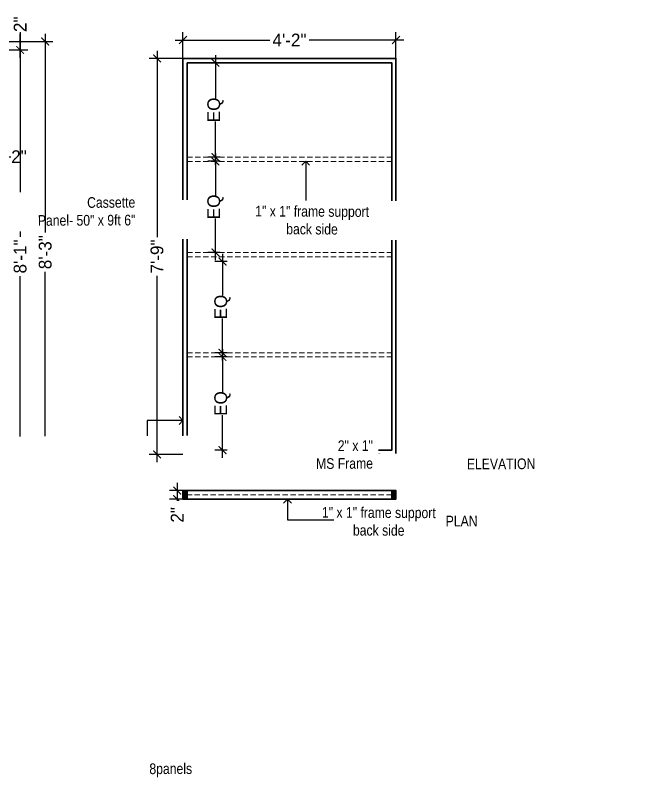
# Model space of a CAD drawing. Header units: inches. Extents: x -109431 to 29005, y -34715 to -1756.
# Drawn here: x -41383.6 to -41237.3, y -12000.7 to -11820.8 of the extents above; entities that cross this region are included whole.
import ezdxf

# ---------------------------------------------------------------- set-up
doc = ezdxf.new("R2010")
doc.units = ezdxf.units.IN
doc.header["$LTSCALE"] = 0.05
doc.header["$MEASUREMENT"] = 0
doc.header["$PDMODE"] = 3
doc.header["$PDSIZE"] = -4
doc.linetypes.add('A2-XREF-115_FURN$0$HIDDEN', pattern=[0.375, 0.25, -0.125])
doc.linetypes.add('DASHED2', pattern=[0.375, 0.25, -0.125])
doc.layers.get('Defpoints').update_dxf_attribs({"linetype": 'DASHED2'})
doc.layers.add('text', color=4, linetype='Continuous')
doc.styles.add('9-128OF1-4', font='ARIALN.TTF', dxfattribs={"height": 3.0792})
doc.styles.add('style2', font='stylu.ttf')
doc.dimstyles.new('DIM 1-4', dxfattribs={"dimtxt": 3.0792, "dimasz": 1.82, "dimexe": 1.82, "dimexo": 0, "dimgap": 0.09, "dimtad": 0, "dimzin": 0, "dimdsep": 46, "dimlunit": 4, "dimtxsty": '9-128OF1-4', "dimblk": 'ARCHTICK', "dimcen": 1.8125, "dimdle": 1.82, "dimclrd": 8, "dimclre": 8, "dimadec": 0, "dimazin": 0, "dimtfac": 1, "dimtofl": 0, "dimtmove": 0, "dimatfit": 3, "dimldrblk": 'OPEN90', "dimfxl": 1, "dimtolj": 1, "dimtzin": 0, "dimlwd": -1, "dimarcsym": 0})

# ---------------------------------------------------------------- blocks, each defined once
blk = doc.blocks.new('_ArchTick')
at = {"color": 0, "const_width": 0.15}
blk.add_lwpolyline([(-0.5, -0.5), (0.5, 0.5)], dxfattribs=at)
blk = doc.blocks.new('*D632')
at = {"color": 8, "ltscale": 50, "transparency": 16777216}
for p, q in [((-41382.48, -11827.08), (-41382.48, -11872.77)), ((-41382.48, -11927.69), (-41382.48, -11882))]:
    blk.add_line(p, q, dxfattribs=at)
at = {"color": 8, "lineweight": -2, "ltscale": 50, "transparency": 16777216}
for p, q in [((-41386.45, -11828.9), (-41380.66, -11828.9)), ((-41386.45, -11925.87), (-41380.66, -11925.87))]:
    blk.add_line(p, q, dxfattribs=at)
at = {"layer": 'Defpoints', "color": 0, "ltscale": 50, "transparency": 16777216}
for p in [(-41386.45, -11828.9), (-41386.45, -11925.87), (-41382.48, -11925.87)]:
    blk.add_point(p, dxfattribs=at)
at = {"color": 8, "ltscale": 50, "transparency": 16777216, "xscale": 1.82, "yscale": 1.82, "zscale": 1.82}
for p, rotation in [((-41382.48, -11828.9), 90), ((-41382.48, -11925.87), 270)]:
    blk.add_blockref('_ArchTick', p, dxfattribs=dict(at, rotation=rotation))
at = {"lineweight": 15, "ltscale": 50, "transparency": 16777216, "insert": (-41382.48, -11877.38), "char_height": 3, "attachment_point": 5, "rotation": 90, "style": 'style2'}
blk.add_mtext('\\A1;8\'-1"', dxfattribs=at)
blk = doc.blocks.new('_Open90')
at = {"color": 0, "linetype": 'ByBlock', "lineweight": -2}
for p, q in [((0, 0), (-1, 0)), ((-0.5, 0.5), (0, 0)), ((0, 0), (-0.5, -0.5))]:
    blk.add_line(p, q, dxfattribs=at)
blk = doc.blocks.new('*D633')
at = {"color": 8, "ltscale": 50, "transparency": 16777216}
for p, q in [((-41382.48, -11824.73), (-41382.48, -11826.9)), ((-41382.48, -11830.72), (-41382.48, -11825.08))]:
    blk.add_line(p, q, dxfattribs=at)
at = {"color": 8, "lineweight": -2, "ltscale": 50, "transparency": 16777216}
for p, q in [((-41387.75, -11826.9), (-41380.66, -11826.9)), ((-41387.75, -11828.9), (-41380.66, -11828.9))]:
    blk.add_line(p, q, dxfattribs=at)
at = {"layer": 'Defpoints', "color": 0, "ltscale": 50, "transparency": 16777216}
for p in [(-41387.75, -11826.9), (-41382.48, -11826.9), (-41387.75, -11828.9)]:
    blk.add_point(p, dxfattribs=at)
at = {"color": 8, "ltscale": 50, "transparency": 16777216, "xscale": 0.5, "yscale": 0.5, "zscale": 0.5}
for p, rotation in [((-41382.48, -11826.9), 90), ((-41382.48, -11828.9), 270)]:
    blk.add_blockref('_ArchTick', p, dxfattribs=dict(at, rotation=rotation))
at = {"lineweight": 15, "ltscale": 50, "transparency": 16777216, "insert": (-41382.48, -11822.87), "char_height": 3, "attachment_point": 5, "rotation": 90, "style": 'style2'}
blk.add_mtext('\\A1;2"', dxfattribs=at)
blk = doc.blocks.new('*D650')
at = {"color": 8, "ltscale": 50, "transparency": 16777216}
for p, q in [((-41376.59, -11825.08), (-41376.59, -11871.77)), ((-41376.59, -11927.69), (-41376.59, -11881))]:
    blk.add_line(p, q, dxfattribs=at)
at = {"color": 8, "lineweight": -2, "ltscale": 50, "transparency": 16777216}
for p, q in [((-41388.54, -11826.9), (-41374.77, -11826.9)), ((-41388.54, -11925.87), (-41374.77, -11925.87))]:
    blk.add_line(p, q, dxfattribs=at)
at = {"layer": 'Defpoints', "color": 0, "ltscale": 50, "transparency": 16777216}
for p in [(-41388.54, -11826.9), (-41388.54, -11925.87), (-41376.59, -11925.87)]:
    blk.add_point(p, dxfattribs=at)
at = {"color": 8, "ltscale": 50, "transparency": 16777216, "xscale": 1.82, "yscale": 1.82, "zscale": 1.82}
for p, rotation in [((-41376.59, -11826.9), 90), ((-41376.59, -11925.87), 270)]:
    blk.add_blockref('_ArchTick', p, dxfattribs=dict(at, rotation=rotation))
at = {"lineweight": 30, "ltscale": 50, "transparency": 16777216, "insert": (-41376.59, -11876.38), "char_height": 3, "attachment_point": 5, "rotation": 90, "style": 'style2'}
blk.add_mtext('\\A1;8\'-3"', dxfattribs=at)
blk = doc.blocks.new('*D651')
at = {"color": 8, "lineweight": -2, "ltscale": 50, "transparency": 16777216}
for p, q in [((-41344.26, -11830.9), (-41344.26, -11824.74)), ((-41294.26, -11830.9), (-41294.26, -11824.74))]:
    blk.add_line(p, q, dxfattribs=at)
at = {"color": 8, "ltscale": 50, "transparency": 16777216}
for p, q in [((-41346.08, -11826.56), (-41323.9, -11826.56)), ((-41292.44, -11826.56), (-41314.63, -11826.56))]:
    blk.add_line(p, q, dxfattribs=at)
at = {"layer": 'Defpoints', "color": 0, "ltscale": 50, "transparency": 16777216}
for p in [(-41294.26, -11826.56), (-41344.26, -11830.9), (-41294.26, -11830.9)]:
    blk.add_point(p, dxfattribs=at)
at = {"color": 8, "ltscale": 50, "transparency": 16777216, "xscale": 1.82, "yscale": 1.82, "zscale": 1.82, "rotation": 180}
blk.add_blockref('_ArchTick', (-41344.26, -11826.56), dxfattribs=at)
at = {"color": 8, "ltscale": 50, "transparency": 16777216, "xscale": 1.82, "yscale": 1.82, "zscale": 1.82}
blk.add_blockref('_ArchTick', (-41294.26, -11826.56), dxfattribs=at)
at = {"lineweight": 15, "ltscale": 50, "transparency": 16777216, "insert": (-41319.26, -11826.56), "char_height": 3, "attachment_point": 5, "style": 'style2'}
blk.add_mtext('\\A1;4\'-2"', dxfattribs=at)
blk = doc.blocks.new('*D652')
at = {"color": 8, "ltscale": 50, "transparency": 16777216}
for p, q in [((-41345.62, -11930.53), (-41345.62, -11934.35)), ((-41345.62, -11934.35), (-41345.62, -11936.17))]:
    blk.add_line(p, q, dxfattribs=at)
at = {"color": 8, "lineweight": -2, "ltscale": 50, "transparency": 16777216}
for p, q in [((-41344.26, -11932.35), (-41347.44, -11932.35)), ((-41344.26, -11934.35), (-41347.44, -11934.35))]:
    blk.add_line(p, q, dxfattribs=at)
at = {"layer": 'Defpoints', "color": 0, "ltscale": 50, "transparency": 16777216}
for p in [(-41344.26, -11932.35), (-41345.62, -11934.35), (-41344.26, -11934.35)]:
    blk.add_point(p, dxfattribs=at)
at = {"color": 8, "ltscale": 50, "transparency": 16777216, "xscale": 1.82, "yscale": 1.82, "zscale": 1.82}
for p, rotation in [((-41345.62, -11932.35), 90), ((-41345.62, -11934.35), 270)]:
    blk.add_blockref('_ArchTick', p, dxfattribs=dict(at, rotation=rotation))
at = {"lineweight": 15, "ltscale": 50, "transparency": 16777216, "insert": (-41345.62, -11938.04), "char_height": 3, "attachment_point": 5, "rotation": 90, "style": 'style2'}
blk.add_mtext('\\A1;2"', dxfattribs=at)
blk = doc.blocks.new('*D653')
at = {"color": 8, "ltscale": 50, "transparency": 16777216}
for p, q in [((-41350.35, -11829.08), (-41350.35, -11872.82)), ((-41350.35, -11925.68), (-41350.35, -11881.94))]:
    blk.add_line(p, q, dxfattribs=at)
at = {"color": 8, "lineweight": -2, "ltscale": 50, "transparency": 16777216}
for p, q in [((-41343.8, -11830.9), (-41352.17, -11830.9)), ((-41344.26, -11923.86), (-41352.17, -11923.86))]:
    blk.add_line(p, q, dxfattribs=at)
at = {"layer": 'Defpoints', "color": 0, "ltscale": 50, "transparency": 16777216}
for p in [(-41343.8, -11830.9), (-41350.35, -11923.86), (-41344.26, -11923.86)]:
    blk.add_point(p, dxfattribs=at)
at = {"color": 8, "ltscale": 50, "transparency": 16777216, "xscale": 1.82, "yscale": 1.82, "zscale": 1.82}
for p, rotation in [((-41350.35, -11830.9), 90), ((-41350.35, -11923.86), 270)]:
    blk.add_blockref('_ArchTick', p, dxfattribs=dict(at, rotation=rotation))
at = {"lineweight": 18, "ltscale": 50, "transparency": 16777216, "insert": (-41350.35, -11877.38), "char_height": 3, "attachment_point": 5, "rotation": 90, "style": 'style2'}
blk.add_mtext('\\A1;7\'-9"', dxfattribs=at)
blk = doc.blocks.new('*D654')
at = {"color": 8, "ltscale": 50, "transparency": 16777216}
for p, q in [((-41336.63, -11830.08), (-41336.63, -11840.26)), ((-41336.63, -11855.86), (-41336.63, -11845.68))]:
    blk.add_line(p, q, dxfattribs=at)
at = {"color": 8, "lineweight": -2, "ltscale": 50, "transparency": 16777216}
for p, q in [((-41335.5, -11831.9), (-41338.45, -11831.9)), ((-41335.5, -11854.04), (-41338.45, -11854.04))]:
    blk.add_line(p, q, dxfattribs=at)
at = {"layer": 'Defpoints', "color": 0, "ltscale": 50, "transparency": 16777216}
for p in [(-41335.5, -11831.9), (-41336.63, -11854.04), (-41335.5, -11854.04)]:
    blk.add_point(p, dxfattribs=at)
at = {"color": 8, "ltscale": 50, "transparency": 16777216, "xscale": 1.82, "yscale": 1.82, "zscale": 1.82}
for p, rotation in [((-41336.63, -11831.9), 90), ((-41336.63, -11854.04), 270)]:
    blk.add_blockref('_ArchTick', p, dxfattribs=dict(at, rotation=rotation))
at = {"lineweight": 30, "ltscale": 50, "transparency": 16777216, "insert": (-41336.63, -11842.97), "char_height": 3, "attachment_point": 5, "rotation": 90, "style": 'style2'}
blk.add_mtext('\\A1;EQ', dxfattribs=at)
blk = doc.blocks.new('*D641')
at = {"color": 8, "ltscale": 50, "transparency": 16777216}
for p, q in [((-41336.63, -11853.22), (-41336.63, -11863.03)), ((-41336.63, -11878.26), (-41336.63, -11868.45))]:
    blk.add_line(p, q, dxfattribs=at)
at = {"color": 8, "lineweight": -2, "ltscale": 50, "transparency": 16777216}
for p, q in [((-41335.5, -11855.04), (-41338.45, -11855.04)), ((-41335.5, -11876.44), (-41338.45, -11876.44))]:
    blk.add_line(p, q, dxfattribs=at)
at = {"layer": 'Defpoints', "color": 0, "ltscale": 50, "transparency": 16777216}
for p in [(-41335.5, -11855.04), (-41336.63, -11876.44), (-41335.5, -11876.44)]:
    blk.add_point(p, dxfattribs=at)
at = {"color": 8, "ltscale": 50, "transparency": 16777216, "xscale": 1.82, "yscale": 1.82, "zscale": 1.82}
for p, rotation in [((-41336.63, -11855.04), 90), ((-41336.63, -11876.44), 270)]:
    blk.add_blockref('_ArchTick', p, dxfattribs=dict(at, rotation=rotation))
at = {"lineweight": 30, "ltscale": 50, "transparency": 16777216, "insert": (-41336.63, -11865.74), "char_height": 3, "attachment_point": 5, "rotation": 90, "style": 'style2'}
blk.add_mtext('\\A1;EQ', dxfattribs=at)
blk = doc.blocks.new('*D642')
at = {"color": 8, "ltscale": 50, "transparency": 16777216}
for p, q in [((-41334.99, -11876.75), (-41334.99, -11886.56)), ((-41334.99, -11901.79), (-41334.99, -11891.98))]:
    blk.add_line(p, q, dxfattribs=at)
at = {"color": 8, "lineweight": -2, "ltscale": 50, "transparency": 16777216}
for p, q in [((-41333.86, -11878.57), (-41336.81, -11878.57)), ((-41333.86, -11899.97), (-41336.81, -11899.97))]:
    blk.add_line(p, q, dxfattribs=at)
at = {"layer": 'Defpoints', "color": 0, "ltscale": 50, "transparency": 16777216}
for p in [(-41333.86, -11878.57), (-41334.99, -11899.97), (-41333.86, -11899.97)]:
    blk.add_point(p, dxfattribs=at)
at = {"color": 8, "ltscale": 50, "transparency": 16777216, "xscale": 1.82, "yscale": 1.82, "zscale": 1.82}
for p, rotation in [((-41334.99, -11878.57), 90), ((-41334.99, -11899.97), 270)]:
    blk.add_blockref('_ArchTick', p, dxfattribs=dict(at, rotation=rotation))
at = {"lineweight": 30, "ltscale": 50, "transparency": 16777216, "insert": (-41334.99, -11889.27), "char_height": 3, "attachment_point": 5, "rotation": 90, "style": 'style2'}
blk.add_mtext('\\A1;EQ', dxfattribs=at)
blk = doc.blocks.new('*D643')
at = {"color": 8, "ltscale": 50, "transparency": 16777216}
for p, q in [((-41334.99, -11899.15), (-41334.99, -11909.2)), ((-41334.99, -11924.68), (-41334.99, -11914.62))]:
    blk.add_line(p, q, dxfattribs=at)
at = {"color": 8, "lineweight": -2, "ltscale": 50, "transparency": 16777216}
for p, q in [((-41333.86, -11900.97), (-41336.81, -11900.97)), ((-41333.86, -11922.86), (-41336.81, -11922.86))]:
    blk.add_line(p, q, dxfattribs=at)
at = {"layer": 'Defpoints', "color": 0, "ltscale": 50, "transparency": 16777216}
for p in [(-41333.86, -11900.97), (-41334.99, -11922.86), (-41333.86, -11922.86)]:
    blk.add_point(p, dxfattribs=at)
at = {"color": 8, "ltscale": 50, "transparency": 16777216, "xscale": 1.82, "yscale": 1.82, "zscale": 1.82}
for p, rotation in [((-41334.99, -11900.97), 90), ((-41334.99, -11922.86), 270)]:
    blk.add_blockref('_ArchTick', p, dxfattribs=dict(at, rotation=rotation))
at = {"lineweight": 30, "ltscale": 50, "transparency": 16777216, "insert": (-41334.99, -11911.91), "char_height": 3, "attachment_point": 5, "rotation": 90, "style": 'style2'}
blk.add_mtext('\\A1;EQ', dxfattribs=at)
blk = doc.blocks.new('*D655')
at = {"color": 8, "lineweight": -2, "ltscale": 50, "transparency": 16777216}
for p, q in [((-41388.45, -11851.1), (-41388.45, -11855.77)), ((-41386.45, -11850.66), (-41386.45, -11855.77))]:
    blk.add_line(p, q, dxfattribs=at)
at = {"color": 8, "ltscale": 50, "transparency": 16777216}
for p, q in [((-41390.27, -11853.95), (-41386.45, -11853.95)), ((-41386.45, -11853.95), (-41384.63, -11853.95))]:
    blk.add_line(p, q, dxfattribs=at)
at = {"layer": 'Defpoints', "color": 0, "ltscale": 50, "transparency": 16777216}
for p in [(-41388.45, -11851.1), (-41386.45, -11850.66), (-41386.45, -11853.95)]:
    blk.add_point(p, dxfattribs=at)
at = {"color": 8, "ltscale": 50, "transparency": 16777216, "xscale": 1.82, "yscale": 1.82, "zscale": 1.82, "rotation": 180}
blk.add_blockref('_ArchTick', (-41388.45, -11853.95), dxfattribs=at)
at = {"color": 8, "ltscale": 50, "transparency": 16777216, "xscale": 1.82, "yscale": 1.82, "zscale": 1.82}
blk.add_blockref('_ArchTick', (-41386.45, -11853.95), dxfattribs=at)
at = {"lineweight": 30, "ltscale": 50, "transparency": 16777216, "insert": (-41382.76, -11853.95), "char_height": 3, "attachment_point": 5, "style": 'style2'}
blk.add_mtext('\\A1;2"', dxfattribs=at)

msp = doc.modelspace()

# ---------------------------------------------------------------- hatches: boundary and pattern name
at = {"lineweight": 30, "ltscale": 50, "true_color": 0xfecc66}
h = msp.add_hatch(color=31, dxfattribs=at)
h.dxf.hatch_style = 1
h.paths.add_polyline_path([(-41343.26456, -11932.35363), (-41344.26456, -11932.35363), (-41344.26456, -11934.35363), (-41343.26456, -11934.35363)])
h = msp.add_hatch(color=31, dxfattribs=at)
h.dxf.hatch_style = 1
h.paths.add_polyline_path([(-41294.26456, -11932.35363), (-41295.26456, -11932.35363), (-41295.26456, -11934.35363), (-41294.26456, -11934.35363)])

# ---------------------------------------------------------------- linework, layer by layer
at = {"color": 244, "linetype": 'A2-XREF-115_FURN$0$HIDDEN', "lineweight": 18, "ltscale": 100, "true_color": 0x991b1e}
for p, q in [((-41343.26456, -11854.04444), (-41295.26456, -11854.04444)), ((-41343.26456, -11855.04444), (-41295.26456, -11855.04444)), ((-41343.26456, -11876.44289), (-41295.26456, -11876.44289)), ((-41343.26456, -11877.44289), (-41295.26456, -11877.44289)), ((-41343.26456, -11899.96552), (-41295.26456, -11899.96552)), ((-41343.26456, -11900.96552), (-41295.26456, -11900.96552)), ((-41295.26456, -11933.35363), (-41343.26456, -11933.35363))]:
    msp.add_line(p, q, dxfattribs=at)
at = {"color": 244, "lineweight": 30, "ltscale": 50, "true_color": 0x991b1e}
for p, q in [((-41559.57014, -11925.87174), (-41371.62538, -11925.87174)), ((-41344.26456, -11934.35363), (-41344.26456, -11932.35363)), ((-41343.26456, -11934.35363), (-41343.26456, -11932.35363)), ((-41295.26456, -11934.35363), (-41295.26456, -11932.35363))]:
    msp.add_line(p, q, dxfattribs=at)
for points in [[(-41344.26456, -11830.89599), (-41294.26456, -11830.89599), (-41294.26456, -11923.86397), (-41344.26456, -11923.86397)], [(-41343.26456, -11831.89599), (-41295.26456, -11831.89599), (-41295.26456, -11922.86397), (-41343.26456, -11922.86397)], [(-41344.26456, -11932.35363), (-41344.26456, -11934.35363), (-41294.26456, -11934.35363), (-41294.26456, -11932.35363)], [(-41344.26456, -11932.35363), (-41344.26456, -11934.35363), (-41343.26456, -11934.35363), (-41343.26456, -11932.35363)], [(-41295.26456, -11932.35363), (-41295.26456, -11934.35363), (-41294.26456, -11934.35363), (-41294.26456, -11932.35363)]]:
    msp.add_lwpolyline(points, close=True, dxfattribs=at)

# ---------------------------------------------------------------- texts
at = {"layer": 'text', "color": 7, "ltscale": 50, "true_color": 0xffffff, "char_height": 2.5, "width": 119.7881661, "attachment_point": 6, "rotation": 0.2712651, "style": '9-128OF1-4', "bg_fill": 2}
for s, insert in [('{\\C30;\\c2254834;PLAN }', (-41275.11397, -11939.47897)), ('{\\C30;\\c2254834;8panels}', (-41342.11217, -11997.99144))]:
    msp.add_mtext(s, dxfattribs=dict(at, insert=insert))

# ---------------------------------------------------------------- dimensions: what is measured, and where the dimension line sits
at = {"color": 244, "lineweight": 15, "ltscale": 50, "true_color": 0x991b1e}
dim = msp.add_linear_dim(base=(-41382.48486, -11826.89599), p1=(-41387.75375, -11828.89599), p2=(-41387.75375, -11826.89599), angle=90, dimstyle='DIM 1-4', override={"dimtxt": 3, "dimasz": 0.5, "dimdec": 3, "dimtxsty": 'style2', "dimclrt": 256, "dimtdec": 3, "dimtmove": 1, "dimfxl": 0, "dimfrac": 1, "dimarcsym": 1}, dxfattribs=at)
dim.commit()
dim.dimension.update_dxf_attribs({"geometry": '*D633', "text_midpoint": (-41383.53718, -11822.86719), "dimtype": 160})
dim = msp.add_linear_dim(base=(-41294.26456, -11826.56217), p1=(-41344.26456, -11830.89599), p2=(-41294.26456, -11830.89599), dimstyle='DIM 1-4', override={"dimtxt": 3, "dimdec": 3, "dimtxsty": 'style2', "dimclrt": 256, "dimtdec": 3, "dimfxl": 0, "dimfrac": 1, "dimarcsym": 1}, dxfattribs=at)
dim.commit()
dim.dimension.update_dxf_attribs({"geometry": '*D651', "text_midpoint": (-41319.26456, -11826.56217)})
dim = msp.add_linear_dim(base=(-41382.48486, -11925.87174), p1=(-41386.44614, -11828.89599), p2=(-41386.44614, -11925.87174), angle=90, dimstyle='DIM 1-4', override={"dimtxt": 3, "dimdec": 3, "dimtxsty": 'style2', "dimclrt": 256, "dimtdec": 3, "dimtmove": 1, "dimfxl": 0, "dimfrac": 1, "dimarcsym": 1}, dxfattribs=at)
dim.commit()
dim.dimension.update_dxf_attribs({"geometry": '*D632', "text_midpoint": (-41382.48486, -11877.38387)})
at = {"color": 244, "lineweight": 30, "ltscale": 50, "true_color": 0x991b1e}
for base, p1, p2, picture, middle in [((-41336.63408, -11854.04444), (-41335.49835, -11831.89599), (-41335.49835, -11854.04444), '*D654', (-41336.63408, -11842.97022)), ((-41334.99252, -11899.96552), (-41333.85679, -11878.56708), (-41333.85679, -11899.96552), '*D642', (-41334.99252, -11889.2663))]:
    dim = msp.add_linear_dim(base=base, p1=p1, p2=p2, angle=90, text='EQ', dimstyle='DIM 1-4', override={"dimtxt": 3, "dimdec": 3, "dimtxsty": 'style2', "dimclrt": 256, "dimtdec": 3, "dimfxl": 0, "dimfrac": 1, "dimarcsym": 1}, dxfattribs=at)
    dim.commit()
    dim.dimension.update_dxf_attribs({"geometry": picture, "text_midpoint": middle})
dim = msp.add_linear_dim(base=(-41386.44614, -11853.94556), p1=(-41388.44614, -11851.10201), p2=(-41386.44614, -11850.65751), dimstyle='DIM 1-4', override={"dimtxt": 3, "dimdec": 3, "dimtxsty": 'style2', "dimclrt": 256, "dimtdec": 3, "dimfxl": 0, "dimfrac": 1, "dimarcsym": 1}, dxfattribs=at)
dim.commit()
dim.dimension.update_dxf_attribs({"geometry": '*D655', "text_midpoint": (-41382.76381, -11853.94556)})

# ---------------------------------------------------------------- leaders
msp.add_leader([(-41315.44037, -11855.01152), (-41315.44037, -11864.39542)], dimstyle='DIM 1-4', override={"dimtxt": 3, "dimgap": 0.09, "dimtad": 0, "dimdec": 3, "dimtxsty": 'style2', "dimclrt": 256, "dimtdec": 3, "dimfxl": 0, "dimfrac": 1, "dimarcsym": 1}, dxfattribs=at)

# ---------------------------------------------------------------- next in the draw order: texts
at = {"layer": 'text', "color": 7, "ltscale": 50, "true_color": 0xffffff, "insert": (-41355.44652, -11866.75781), "char_height": 2.5, "width": 119.7881661, "attachment_point": 6, "rotation": 0.2712651, "style": '9-128OF1-4', "bg_fill": 2}
msp.add_mtext('{\\C30;\\c2254834;Cassette\\PPanel- 50" x 9ft 6"}', dxfattribs=at)

# ---------------------------------------------------------------- next in the draw order: dimensions: what is measured, and where the dimension line sits
at = {"color": 244, "lineweight": 15, "ltscale": 50, "true_color": 0x991b1e}
dim = msp.add_linear_dim(base=(-41345.62383, -11934.35363), p1=(-41344.26456, -11932.35363), p2=(-41344.26456, -11934.35363), angle=90, dimstyle='DIM 1-4', override={"dimtxt": 3, "dimdec": 3, "dimtxsty": 'style2', "dimclrt": 256, "dimtdec": 3, "dimfxl": 0, "dimfrac": 1, "dimarcsym": 1}, dxfattribs=at)
dim.commit()
dim.dimension.update_dxf_attribs({"geometry": '*D652', "text_midpoint": (-41345.62383, -11938.03596)})

# ---------------------------------------------------------------- next in the draw order: texts
at = {"layer": 'text', "color": 7, "ltscale": 50, "true_color": 0xffffff, "insert": (-41358.34768, -11939.31919), "char_height": 2.5, "width": 119.7881661, "attachment_point": 4, "rotation": 359.7287349, "style": '9-128OF1-4', "bg_fill": 2}
msp.add_mtext('\\pi46.70087;{\\C30;\\c2254834;1" x 1" frame support \\P\\pi53.99708;back side}', dxfattribs=at)

# ---------------------------------------------------------------- next in the draw order: dimensions: what is measured, and where the dimension line sits
at = {"color": 244, "lineweight": 30, "ltscale": 50, "true_color": 0x991b1e}
dim = msp.add_linear_dim(base=(-41376.58787, -11925.87174), p1=(-41388.53858, -11826.89599), p2=(-41388.53858, -11925.87174), angle=90, dimstyle='DIM 1-4', override={"dimtxt": 3, "dimdec": 3, "dimtxsty": 'style2', "dimclrt": 256, "dimtdec": 3, "dimfxl": 0, "dimfrac": 1, "dimarcsym": 1}, dxfattribs=at)
dim.commit()
dim.dimension.update_dxf_attribs({"geometry": '*D650', "text_midpoint": (-41376.58787, -11876.38387)})

# ---------------------------------------------------------------- next in the draw order: texts
at = {"layer": 'text', "color": 7, "ltscale": 50, "true_color": 0xffffff, "char_height": 2.5, "width": 119.7881661, "style": '9-128OF1-4', "bg_fill": 2}
for s, insert, attachment_point, rotation in [('\\pi46.70087;{\\C30;\\c2254834;1" x 1" frame support \\P\\pi53.99708;back side}', (-41374.00374, -11868.59857), 4, 359.7287349), ('{\\C30;\\c2254834;ELEVATION }', (-41261.54769, -11926.06122), 6, 0.2712651)]:
    msp.add_mtext(s, dxfattribs=dict(at, insert=insert, attachment_point=attachment_point, rotation=rotation))

# ---------------------------------------------------------------- next in the draw order: leaders
at = {"color": 244, "lineweight": 30, "ltscale": 50, "true_color": 0x991b1e}
msp.add_leader([(-41319.7133, -11934.35363), (-41319.7133, -11939.2444), (-41308.84901, -11939.2444)], dimstyle='DIM 1-4', override={"dimtxt": 3, "dimgap": 0.09, "dimtad": 0, "dimdec": 3, "dimtxsty": 'style2', "dimclrt": 256, "dimtdec": 3, "dimfxl": 0, "dimfrac": 1, "dimarcsym": 1}, dxfattribs=at)

# ---------------------------------------------------------------- next in the draw order: dimensions: what is measured, and where the dimension line sits
dim = msp.add_linear_dim(base=(-41336.63408, -11876.44289), p1=(-41335.49835, -11855.04444), p2=(-41335.49835, -11876.44289), angle=90, text='EQ', dimstyle='DIM 1-4', override={"dimtxt": 3, "dimdec": 3, "dimtxsty": 'style2', "dimclrt": 256, "dimtdec": 3, "dimfxl": 0, "dimfrac": 1, "dimarcsym": 1}, dxfattribs=at)
dim.commit()
dim.dimension.update_dxf_attribs({"geometry": '*D641', "text_midpoint": (-41336.63408, -11865.74366)})

# ---------------------------------------------------------------- next in the draw order: leaders
msp.add_leader([(-41344.26456, -11915.88077), (-41352.68561, -11915.88077), (-41352.68561, -11924.86145)], dimstyle='DIM 1-4', override={"dimtxt": 3, "dimgap": 0.09, "dimtad": 0, "dimdec": 3, "dimtxsty": 'style2', "dimclrt": 256, "dimtdec": 3, "dimfxl": 0, "dimfrac": 1, "dimarcsym": 1}, dxfattribs=at)

# ---------------------------------------------------------------- next in the draw order: texts
at = {"layer": 'text', "color": 7, "ltscale": 50, "true_color": 0xffffff, "insert": (-41299.66358, -11923.88036), "char_height": 2.5, "width": 119.7881661, "attachment_point": 6, "rotation": 0.2712651, "style": '9-128OF1-4', "bg_fill": 2}
msp.add_mtext('{\\C30;\\c2254834;2" x 1" \\PMS Frame}', dxfattribs=at)

# ---------------------------------------------------------------- next in the draw order: dimensions: what is measured, and where the dimension line sits
at = {"color": 244, "lineweight": 18, "ltscale": 50, "true_color": 0x991b1e}
dim = msp.add_linear_dim(base=(-41350.35497, -11923.86397), p1=(-41343.80008, -11830.89599), p2=(-41344.26456, -11923.86397), angle=90, dimstyle='DIM 1-4', override={"dimtxt": 3, "dimdec": 3, "dimtxsty": 'style2', "dimclrt": 256, "dimtdec": 3, "dimfxl": 0, "dimfrac": 1, "dimarcsym": 1}, dxfattribs=at)
dim.commit()
dim.dimension.update_dxf_attribs({"geometry": '*D653', "text_midpoint": (-41350.35497, -11877.37998)})
at = {"color": 244, "lineweight": 30, "ltscale": 50, "true_color": 0x991b1e}
dim = msp.add_linear_dim(base=(-41334.99252, -11922.86397), p1=(-41333.85679, -11900.96552), p2=(-41333.85679, -11922.86397), angle=90, text='EQ', dimstyle='DIM 1-4', override={"dimtxt": 3, "dimdec": 3, "dimtxsty": 'style2', "dimclrt": 256, "dimtdec": 3, "dimfxl": 0, "dimfrac": 1, "dimarcsym": 1}, dxfattribs=at)
dim.commit()
dim.dimension.update_dxf_attribs({"geometry": '*D643', "text_midpoint": (-41334.99252, -11911.91475)})

doc.saveas('drawing.dxf')
